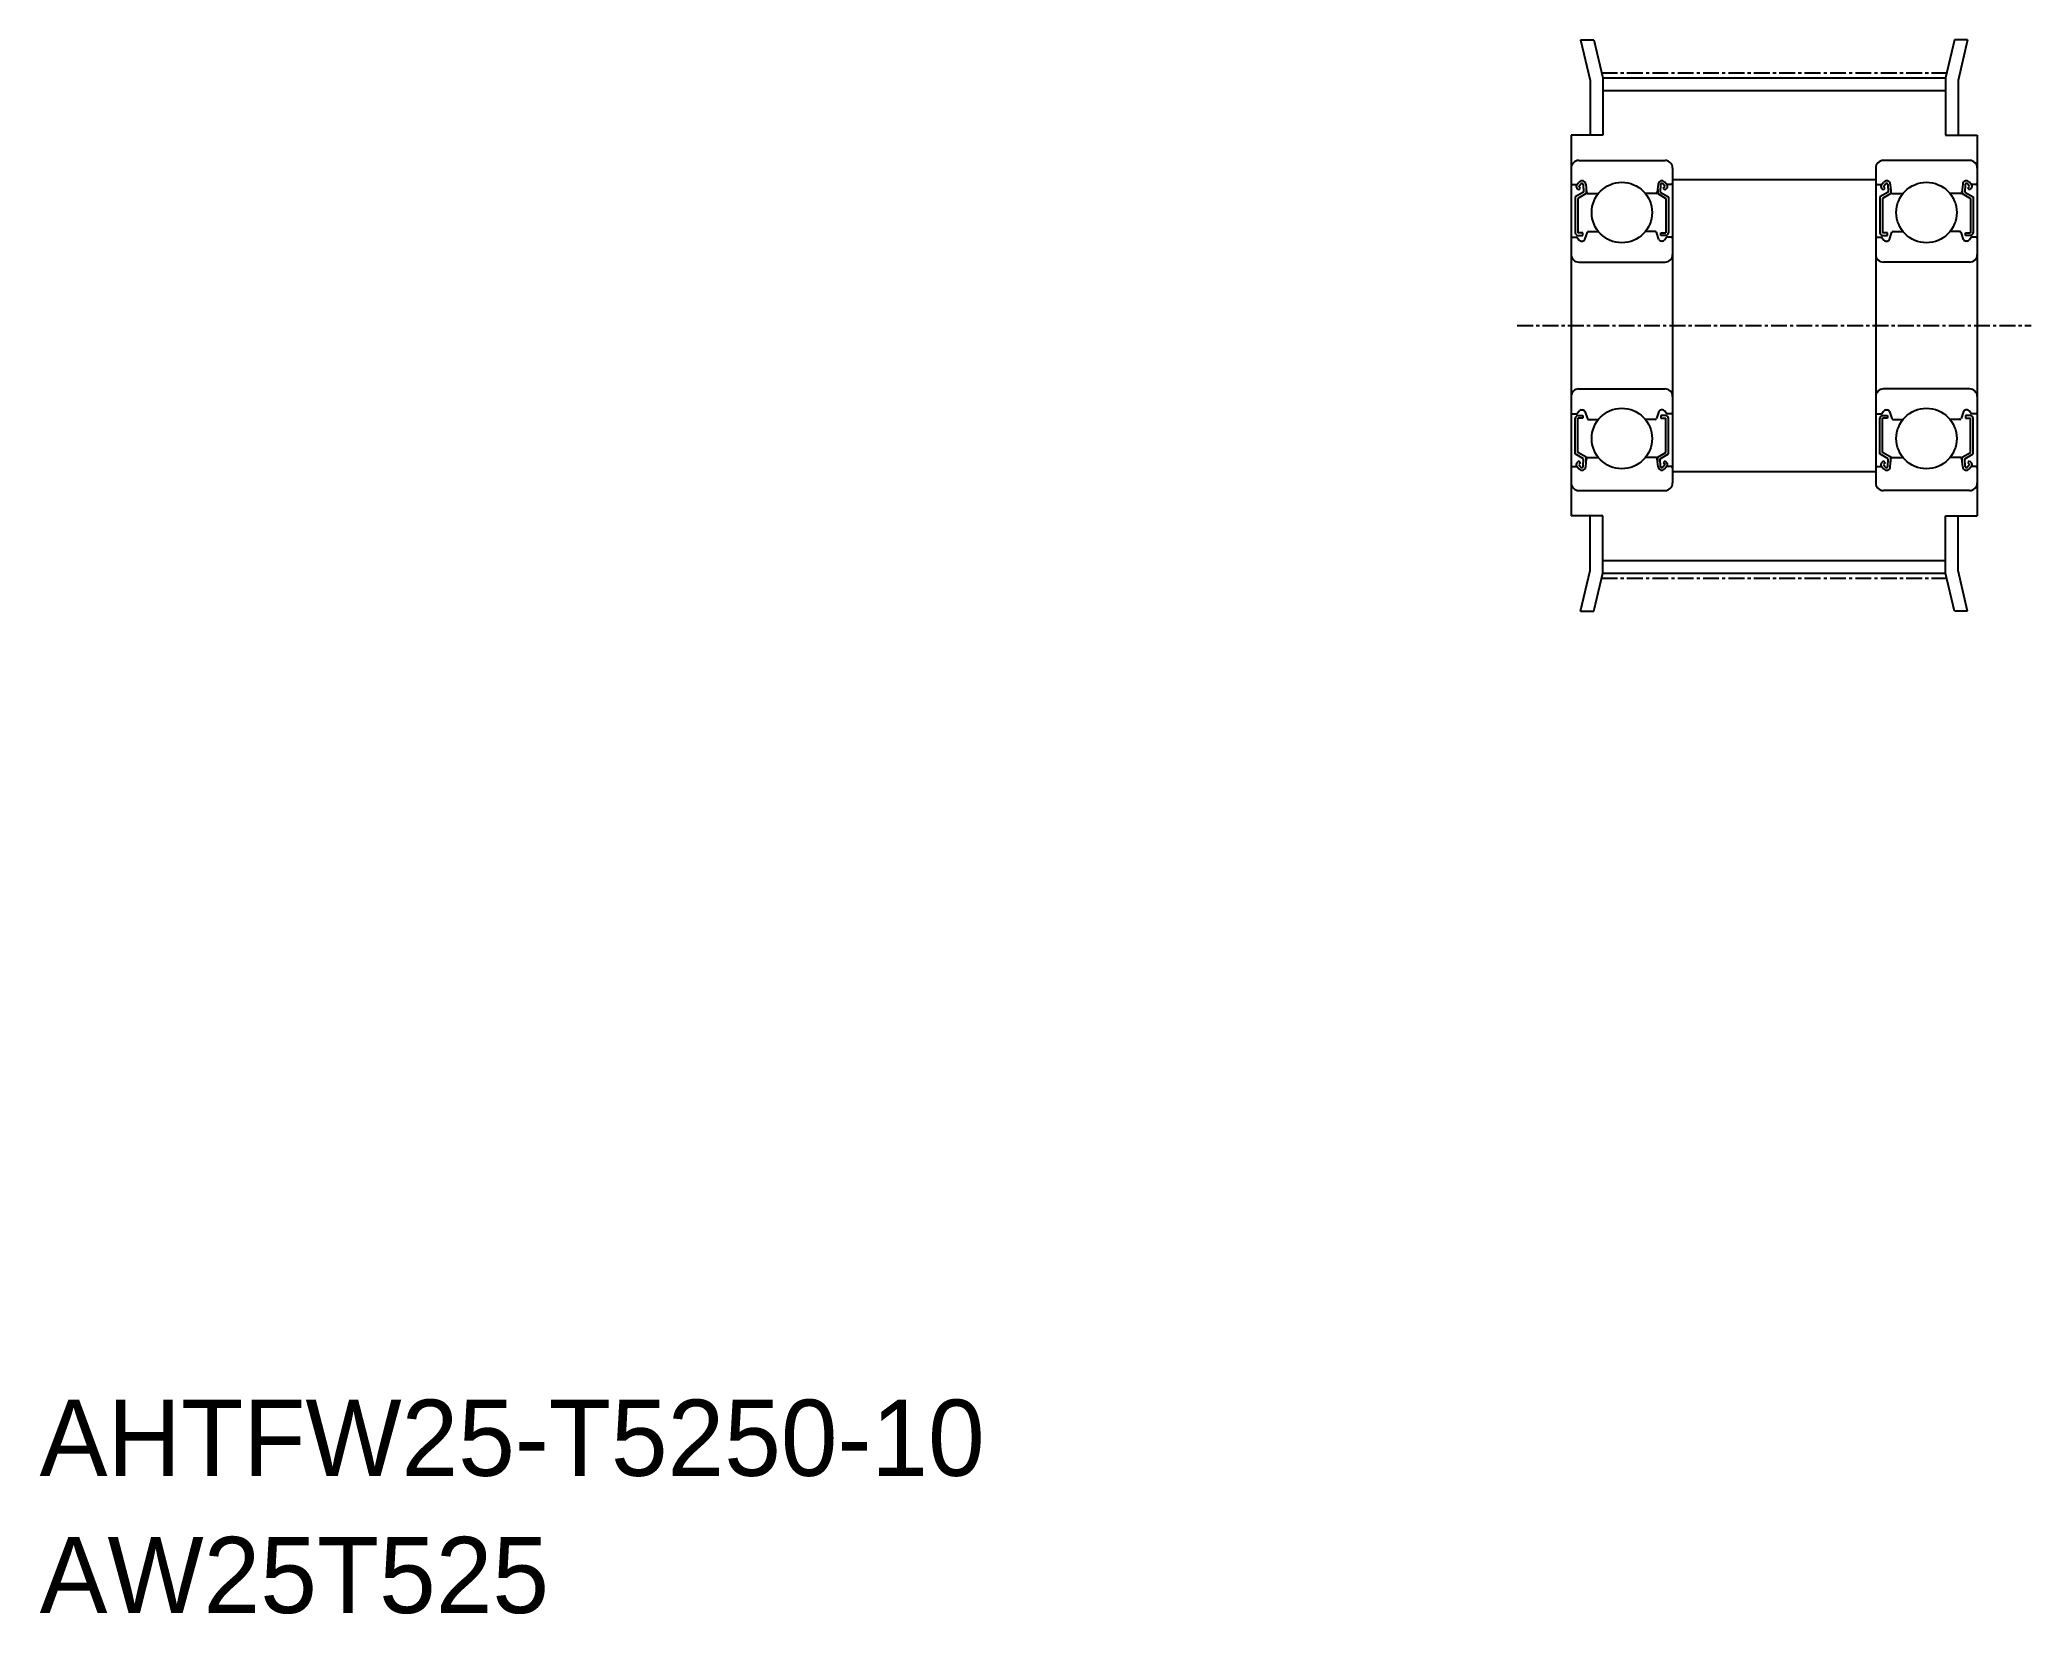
# Model space of a CAD drawing. Extents: x -286 to -129, y -61 to 63.
import ezdxf

# ---------------------------------------------------------------- set-up
doc = ezdxf.new("R2010")
doc.units = 0
doc.linetypes.add('CENTER', pattern=[2, 1.25, -0.25, 0.25, -0.25])
doc.layers.get('0').update_dxf_attribs({"linetype": 'CONTINUOUS'})
doc.layers.add('CENTER', color=1, linetype='CENTER')

msp = doc.modelspace()

# ---------------------------------------------------------------- linework, layer by layer
at = {"color": 7, "linetype": 'CONTINUOUS'}
for p, q in [((-164.57, 63.11), (-163.54, 63.11)), ((-164.57, 63.11), (-163.82, 59.91)), ((-163.54, 63.11), (-162.82, 60.11)), ((-135.11, 63.11), (-135.82, 60.11)), ((-134.08, 63.11), (-135.11, 63.11)), ((-134.08, 63.11), (-134.82, 59.91)), ((-163.82, 59.91), (-163.82, 55.61)), ((-162.82, 60.11), (-135.82, 60.11)), ((-162.82, 60.11), (-162.82, 55.61)), ((-135.82, 60.11), (-135.82, 55.61)), ((-134.82, 59.91), (-134.82, 55.61)), ((-162.82, 59.12), (-135.82, 59.12)), ((-165.32, 55.61), (-165.32, 25.61)), ((-165.32, 55.61), (-165.32, 30.61)), ((-162.82, 55.61), (-165.32, 55.61)), ((-135.82, 55.61), (-133.32, 55.61)), ((-133.32, 55.61), (-133.32, 25.61)), ((-133.32, 55.61), (-133.32, 30.61)), ((-165.32, 54.61), (-165.32, 26.61)), ((-164.72, 53.61), (-157.92, 53.61)), ((-133.92, 53.61), (-140.72, 53.61)), ((-165.32, 53.01), (-165.32, 28.21)), ((-164.87, 51.7), (-164.7, 51.9)), ((-157.77, 51.7), (-157.94, 51.9)), ((-157.33, 52.11), (-141.31, 52.11)), ((-157.32, 53.01), (-157.32, 28.21)), ((-141.32, 53.01), (-141.32, 28.21)), ((-140.87, 51.7), (-140.7, 51.9)), ((-133.77, 51.7), (-133.94, 51.9)), ((-133.32, 53.01), (-133.32, 28.21)), ((-165.22, 51.71), (-164.86, 51.71)), ((-164.34, 51.11), (-164.99, 50.74)), ((-164.99, 50.74), (-164.99, 47.91)), ((-164.72, 51.29), (-164.86, 51.43)), ((-164.14, 51), (-164.79, 50.62)), ((-164.79, 50.62), (-164.79, 47.91)), ((-164.72, 51.57), (-164.55, 51.77)), ((-164.58, 51.43), (-164.72, 51.57)), ((-164.72, 51.29), (-164.58, 51.43)), ((-164.37, 51.71), (-164.34, 51.11)), ((-164.17, 51.74), (-164.12, 51.1)), ((-164.14, 51.36), (-164.14, 51)), ((-164.02, 51.01), (-163.17, 51.01)), ((-158.63, 51.01), (-159.47, 51.01)), ((-158.47, 51.74), (-158.53, 51.1)), ((-158.5, 51.36), (-158.5, 51)), ((-158.5, 51), (-157.85, 50.62)), ((-158.27, 51.71), (-158.3, 51.11)), ((-158.3, 51.11), (-157.65, 50.74)), ((-157.92, 51.57), (-158.09, 51.77)), ((-158.07, 51.43), (-157.92, 51.57)), ((-157.92, 51.29), (-158.07, 51.43)), ((-157.92, 51.29), (-157.78, 51.43)), ((-157.85, 50.62), (-157.85, 47.91)), ((-157.42, 51.71), (-157.78, 51.71)), ((-157.65, 50.74), (-157.65, 47.91)), ((-141.22, 51.71), (-140.86, 51.71)), ((-140.34, 51.11), (-140.99, 50.74)), ((-140.99, 50.74), (-140.99, 47.91)), ((-140.72, 51.29), (-140.86, 51.43)), ((-140.14, 51), (-140.79, 50.62)), ((-140.79, 50.62), (-140.79, 47.91)), ((-140.72, 51.57), (-140.55, 51.77)), ((-140.58, 51.43), (-140.72, 51.57)), ((-140.72, 51.29), (-140.58, 51.43)), ((-140.37, 51.71), (-140.34, 51.11)), ((-140.17, 51.74), (-140.12, 51.1)), ((-140.14, 51.36), (-140.14, 51)), ((-140.02, 51.01), (-139.17, 51.01)), ((-134.63, 51.01), (-135.47, 51.01)), ((-134.47, 51.74), (-134.53, 51.1)), ((-134.5, 51.36), (-134.5, 51)), ((-134.5, 51), (-133.85, 50.62)), ((-134.27, 51.71), (-134.3, 51.11)), ((-134.3, 51.11), (-133.65, 50.74)), ((-133.92, 51.57), (-134.09, 51.77)), ((-134.07, 51.43), (-133.92, 51.57)), ((-133.92, 51.29), (-134.07, 51.43)), ((-133.92, 51.29), (-133.78, 51.43)), ((-133.85, 50.62), (-133.85, 47.91)), ((-133.42, 51.71), (-133.78, 51.71)), ((-133.65, 50.74), (-133.65, 47.91)), ((-165.22, 47.56), (-164.87, 47.56)), ((-164.87, 47.56), (-164.68, 47.33)), ((-164.39, 47.91), (-164.79, 47.91)), ((-164.79, 47.71), (-164.39, 47.71)), ((-164.53, 47.26), (-164.43, 47.26)), ((-164.39, 47.71), (-164.39, 47.91)), ((-164.24, 47.39), (-164.04, 47.95)), ((-163.95, 48.01), (-163.17, 48.01)), ((-158.7, 48.01), (-159.47, 48.01)), ((-158.4, 47.39), (-158.6, 47.95)), ((-158.25, 47.71), (-158.25, 47.91)), ((-158.25, 47.91), (-157.85, 47.91)), ((-157.85, 47.71), (-158.25, 47.71)), ((-158.12, 47.26), (-158.21, 47.26)), ((-157.77, 47.56), (-157.96, 47.33)), ((-157.42, 47.56), (-157.77, 47.56)), ((-141.22, 47.56), (-140.87, 47.56)), ((-140.87, 47.56), (-140.68, 47.33)), ((-140.39, 47.91), (-140.79, 47.91)), ((-140.79, 47.71), (-140.39, 47.71)), ((-140.53, 47.26), (-140.43, 47.26)), ((-140.39, 47.71), (-140.39, 47.91)), ((-140.24, 47.39), (-140.04, 47.95)), ((-139.95, 48.01), (-139.17, 48.01)), ((-134.7, 48.01), (-135.47, 48.01)), ((-134.4, 47.39), (-134.6, 47.95)), ((-134.25, 47.71), (-134.25, 47.91)), ((-134.25, 47.91), (-133.85, 47.91)), ((-133.85, 47.71), (-134.25, 47.71)), ((-134.12, 47.26), (-134.21, 47.26)), ((-133.77, 47.56), (-133.96, 47.33)), ((-133.42, 47.56), (-133.77, 47.56)), ((-164.72, 45.61), (-157.92, 45.61)), ((-133.92, 45.61), (-140.72, 45.61)), ((-164.72, 35.61), (-157.92, 35.61)), ((-133.92, 35.61), (-140.72, 35.61)), ((-165.22, 33.66), (-164.87, 33.66)), ((-164.99, 30.49), (-164.99, 33.31)), ((-164.87, 33.66), (-164.68, 33.89)), ((-164.79, 33.51), (-164.39, 33.51)), ((-164.79, 30.6), (-164.79, 33.31)), ((-164.39, 33.31), (-164.79, 33.31)), ((-164.53, 33.96), (-164.43, 33.96)), ((-164.39, 33.51), (-164.39, 33.31)), ((-164.24, 33.83), (-164.04, 33.28)), ((-163.95, 33.21), (-163.17, 33.21)), ((-158.7, 33.21), (-159.47, 33.21)), ((-158.4, 33.83), (-158.6, 33.28)), ((-158.25, 33.51), (-158.25, 33.31)), ((-157.85, 33.51), (-158.25, 33.51)), ((-158.25, 33.31), (-157.85, 33.31)), ((-158.12, 33.96), (-158.21, 33.96)), ((-157.77, 33.66), (-157.96, 33.89)), ((-157.85, 30.6), (-157.85, 33.31)), ((-157.42, 33.66), (-157.77, 33.66)), ((-157.65, 30.49), (-157.65, 33.31)), ((-141.22, 33.66), (-140.87, 33.66)), ((-140.99, 30.49), (-140.99, 33.31)), ((-140.87, 33.66), (-140.68, 33.89)), ((-140.79, 33.51), (-140.39, 33.51)), ((-140.79, 30.6), (-140.79, 33.31)), ((-140.39, 33.31), (-140.79, 33.31)), ((-140.53, 33.96), (-140.43, 33.96)), ((-140.39, 33.51), (-140.39, 33.31)), ((-140.24, 33.83), (-140.04, 33.28)), ((-139.95, 33.21), (-139.17, 33.21)), ((-134.7, 33.21), (-135.47, 33.21)), ((-134.4, 33.83), (-134.6, 33.28)), ((-133.85, 33.51), (-134.25, 33.51)), ((-134.25, 33.51), (-134.25, 33.31)), ((-134.25, 33.31), (-133.85, 33.31)), ((-134.12, 33.96), (-134.21, 33.96)), ((-133.77, 33.66), (-133.96, 33.89)), ((-133.85, 30.6), (-133.85, 33.31)), ((-133.42, 33.66), (-133.77, 33.66)), ((-133.65, 30.49), (-133.65, 33.31)), ((-164.34, 30.11), (-164.99, 30.49)), ((-164.72, 29.94), (-164.86, 29.79)), ((-164.14, 30.23), (-164.79, 30.6)), ((-164.72, 29.94), (-164.58, 29.79)), ((-164.37, 29.51), (-164.34, 30.11)), ((-164.17, 29.49), (-164.12, 30.12)), ((-164.14, 29.87), (-164.14, 30.23)), ((-164.02, 30.21), (-163.17, 30.21)), ((-158.63, 30.21), (-159.47, 30.21)), ((-158.47, 29.49), (-158.53, 30.12)), ((-158.5, 30.23), (-157.85, 30.6)), ((-158.5, 29.87), (-158.5, 30.23)), ((-158.3, 30.11), (-157.65, 30.49)), ((-158.27, 29.51), (-158.3, 30.11)), ((-157.92, 29.94), (-158.07, 29.79)), ((-157.92, 29.94), (-157.78, 29.79)), ((-140.34, 30.11), (-140.99, 30.49)), ((-140.72, 29.94), (-140.86, 29.79)), ((-140.14, 30.23), (-140.79, 30.6)), ((-140.72, 29.94), (-140.58, 29.79)), ((-140.37, 29.51), (-140.34, 30.11)), ((-140.17, 29.49), (-140.12, 30.12)), ((-140.14, 29.87), (-140.14, 30.23)), ((-140.02, 30.21), (-139.17, 30.21)), ((-134.63, 30.21), (-135.47, 30.21)), ((-134.47, 29.49), (-134.53, 30.12)), ((-134.5, 30.23), (-133.85, 30.6)), ((-134.5, 29.87), (-134.5, 30.23)), ((-134.3, 30.11), (-133.65, 30.49)), ((-134.27, 29.51), (-134.3, 30.11)), ((-133.92, 29.94), (-134.07, 29.79)), ((-133.92, 29.94), (-133.78, 29.79)), ((-165.22, 29.51), (-164.86, 29.51)), ((-164.87, 29.53), (-164.7, 29.32)), ((-164.58, 29.79), (-164.72, 29.65)), ((-164.72, 29.65), (-164.55, 29.45)), ((-157.92, 29.65), (-158.09, 29.45)), ((-158.07, 29.79), (-157.92, 29.65)), ((-157.77, 29.53), (-157.94, 29.32)), ((-157.42, 29.51), (-157.78, 29.51)), ((-157.33, 29.11), (-141.31, 29.11)), ((-141.22, 29.51), (-140.86, 29.51)), ((-140.87, 29.53), (-140.7, 29.32)), ((-140.58, 29.79), (-140.72, 29.65)), ((-140.72, 29.65), (-140.55, 29.45)), ((-133.92, 29.65), (-134.09, 29.45)), ((-134.07, 29.79), (-133.92, 29.65)), ((-133.77, 29.53), (-133.94, 29.32)), ((-133.42, 29.51), (-133.78, 29.51)), ((-164.72, 27.61), (-157.92, 27.61)), ((-163.02, 27.61), (-163.02, 27.61)), ((-161.32, 27.61), (-161.32, 27.61)), ((-133.92, 27.61), (-140.72, 27.61)), ((-137.32, 27.61), (-137.32, 27.61)), ((-135.62, 27.61), (-135.62, 27.61)), ((-162.82, 25.61), (-165.32, 25.61)), ((-163.82, 21.31), (-163.82, 25.61)), ((-162.82, 21.11), (-162.82, 25.61)), ((-135.82, 25.61), (-133.32, 25.61)), ((-135.82, 21.11), (-135.82, 25.61)), ((-134.82, 21.31), (-134.82, 25.61)), ((-162.82, 22.11), (-135.82, 22.11)), ((-164.57, 18.11), (-163.82, 21.31)), ((-163.54, 18.11), (-162.82, 21.11)), ((-162.82, 21.11), (-135.82, 21.11)), ((-135.11, 18.11), (-135.82, 21.11)), ((-134.08, 18.11), (-134.82, 21.31)), ((-164.57, 18.11), (-163.54, 18.11)), ((-134.08, 18.11), (-135.11, 18.11))]:
    msp.add_line(p, q, dxfattribs=at)
for centre in [(-161.32, 49.51), (-137.32, 49.51), (-161.32, 31.71), (-137.32, 31.71)]:
    msp.add_circle(centre, 2.38, dxfattribs=at)
for centre, radius, start, end in [((-164.72, 53.01), 0.6, 90, 180), ((-157.92, 53.01), 0.6, 0, 90), ((-140.72, 53.01), 0.6, 90, 180), ((-133.92, 53.01), 0.6, 0, 90), ((-165.22, 51.81), 0.1, 180, 270), ((-164.47, 51.71), 0.3, 4.9354, 140.137), ((-164.47, 51.71), 0.1, 3.1017, 139.9503), ((-158.17, 51.71), 0.3, 39.863, 175.0646), ((-158.17, 51.71), 0.1, 40.0497, 176.8983), ((-157.42, 51.81), 0.1, 270, 0), ((-141.22, 51.81), 0.1, 180, 270), ((-140.47, 51.71), 0.3, 4.9354, 140.137), ((-140.47, 51.71), 0.1, 3.1017, 139.9503), ((-134.17, 51.71), 0.3, 39.863, 175.0646), ((-134.17, 51.71), 0.1, 40.0497, 176.8983), ((-133.42, 51.81), 0.1, 270, 0), ((-164.72, 51.57), 0.2, 140.137, 225.002), ((-164.02, 51.11), 0.1, 184.9354, 270), ((-158.63, 51.11), 0.1, 270, 355.0646), ((-157.92, 51.57), 0.2, 314.998, 39.863), ((-140.72, 51.57), 0.2, 140.137, 225.002), ((-140.02, 51.11), 0.1, 184.9354, 270), ((-134.63, 51.11), 0.1, 270, 355.0646), ((-133.92, 51.57), 0.2, 314.998, 39.863), ((-165.22, 47.46), 0.1, 90, 180.8103), ((-164.79, 47.91), 0.2, 180, 270), ((-164.53, 47.46), 0.2, 219.9762, 270), ((-164.43, 47.46), 0.2, 270, 339.9916), ((-163.95, 47.91), 0.1, 90, 159.9916), ((-158.7, 47.91), 0.1, 20.0084, 90), ((-158.21, 47.46), 0.2, 200.0084, 270), ((-158.12, 47.46), 0.2, 270, 320.0238), ((-157.85, 47.91), 0.2, 270, 0), ((-157.42, 47.46), 0.1, 359.1897, 90), ((-141.22, 47.46), 0.1, 90, 180.8103), ((-140.79, 47.91), 0.2, 180, 270), ((-140.53, 47.46), 0.2, 219.9762, 270), ((-140.43, 47.46), 0.2, 270, 339.9916), ((-139.95, 47.91), 0.1, 90, 159.9916), ((-134.7, 47.91), 0.1, 20.0084, 90), ((-134.21, 47.46), 0.2, 200.0084, 270), ((-134.12, 47.46), 0.2, 270, 320.0238), ((-133.85, 47.91), 0.2, 270, 0), ((-133.42, 47.46), 0.1, 359.1897, 90), ((-164.72, 46.21), 0.6, 180, 270), ((-157.92, 46.21), 0.6, 270, 0), ((-140.72, 46.21), 0.6, 180, 270), ((-133.92, 46.21), 0.6, 270, 0), ((-164.72, 35.01), 0.6, 90, 180), ((-157.92, 35.01), 0.6, 360, 90), ((-140.72, 35.01), 0.6, 90, 180), ((-133.92, 35.01), 0.6, 0, 90), ((-165.22, 33.76), 0.1, 179.1897, 270), ((-164.79, 33.31), 0.2, 90, 180), ((-164.53, 33.76), 0.2, 90, 140.0238), ((-164.43, 33.76), 0.2, 20.0084, 90), ((-163.95, 33.31), 0.1, 200.0084, 270), ((-158.7, 33.31), 0.1, 270, 339.9916), ((-158.21, 33.76), 0.2, 90, 159.9916), ((-158.12, 33.76), 0.2, 39.9762, 90), ((-157.85, 33.31), 0.2, 0, 90), ((-157.42, 33.76), 0.1, 270, 0.8103), ((-141.22, 33.76), 0.1, 179.1897, 270), ((-140.79, 33.31), 0.2, 90, 180), ((-140.53, 33.76), 0.2, 90, 140.0238), ((-140.43, 33.76), 0.2, 20.0084, 90), ((-139.95, 33.31), 0.1, 200.0084, 270), ((-134.7, 33.31), 0.1, 270, 339.9916), ((-134.21, 33.76), 0.2, 90, 159.9916), ((-134.12, 33.76), 0.2, 39.9762, 90), ((-133.85, 33.31), 0.2, 0, 90), ((-133.42, 33.76), 0.1, 270, 0.8103), ((-164.02, 30.11), 0.1, 90, 175.0646), ((-158.63, 30.11), 0.1, 4.9354, 90), ((-140.02, 30.11), 0.1, 90, 175.0646), ((-134.63, 30.11), 0.1, 4.9354, 90), ((-165.22, 29.41), 0.1, 90, 180), ((-164.72, 29.65), 0.2, 134.998, 219.863), ((-164.47, 29.51), 0.3, 219.863, 355.0646), ((-164.47, 29.52), 0.1, 220.0497, 356.8983), ((-158.17, 29.51), 0.3, 184.9354, 320.137), ((-158.17, 29.52), 0.1, 183.1017, 319.9503), ((-157.92, 29.65), 0.2, 320.137, 45.002), ((-157.42, 29.41), 0.1, 0, 90), ((-141.22, 29.41), 0.1, 90, 180), ((-140.72, 29.65), 0.2, 134.998, 219.863), ((-140.47, 29.51), 0.3, 219.863, 355.0646), ((-140.47, 29.52), 0.1, 220.0497, 356.8983), ((-134.17, 29.51), 0.3, 184.9354, 320.137), ((-134.17, 29.52), 0.1, 183.1017, 319.9503), ((-133.92, 29.65), 0.2, 320.137, 45.002), ((-133.42, 29.41), 0.1, 0, 90), ((-164.72, 28.21), 0.6, 180, 270), ((-157.92, 28.21), 0.6, 270, 0), ((-140.72, 28.21), 0.6, 180, 270), ((-133.92, 28.21), 0.6, 270, 0)]:
    msp.add_arc(centre, radius, start, end, dxfattribs=at)
at = {"layer": 'CENTER', "color": 1, "linetype": 'CENTER'}
for p, q in [((-162.92, 60.51), (-135.73, 60.51)), ((-169.57, 40.61), (-129.07, 40.61)), ((-162.92, 20.72), (-135.73, 20.72))]:
    msp.add_line(p, q, dxfattribs=at)

# ---------------------------------------------------------------- texts
at = {"color": 7, "linetype": 'CONTINUOUS'}
for s, p in [('AHTFW25-T5250-10', (-285.99, -50)), ('AW25T525', (-285.99, -60.81))]:
    msp.add_text(s, height=6, dxfattribs=at).set_placement(p)

doc.saveas('drawing.dxf')
